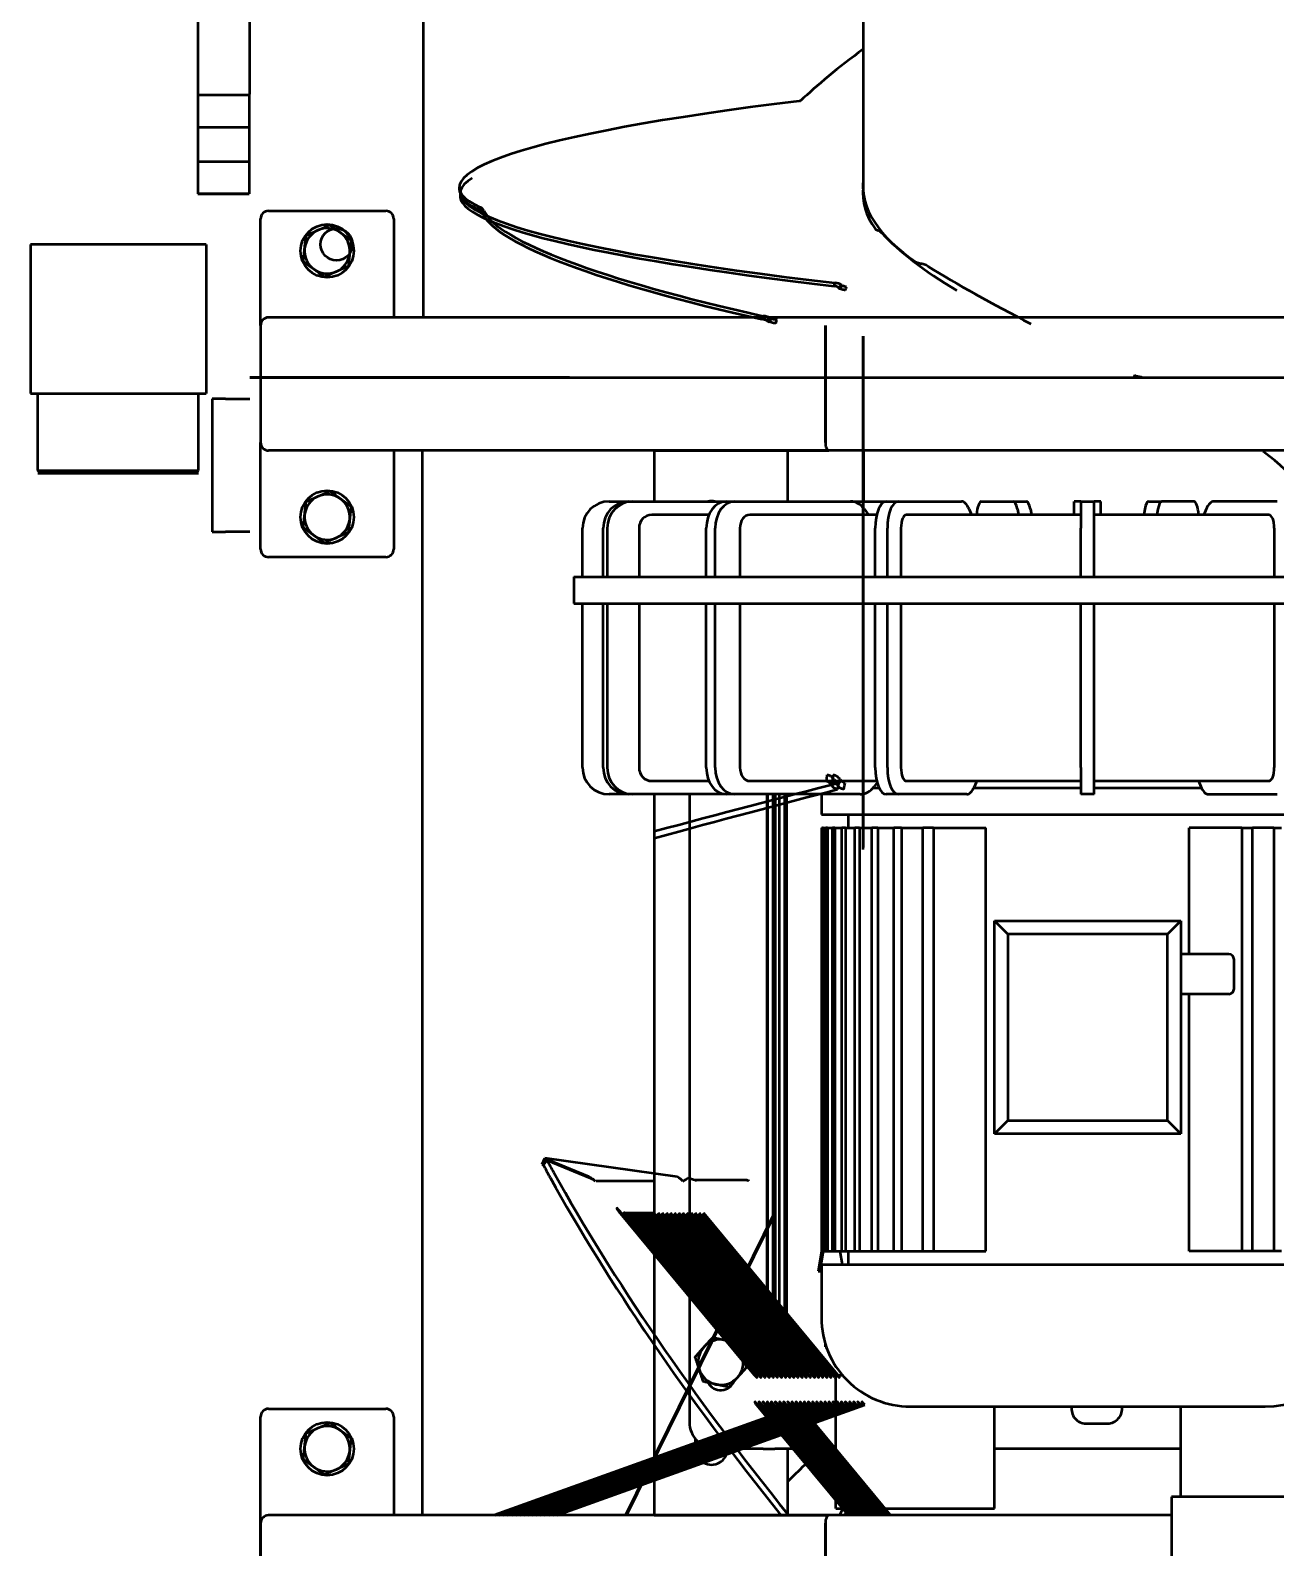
# Model space of a CAD drawing. Extents: x -3873 to 164127, y 7129 to 96529.
# Drawn here: x 59859 to 60327, y 67150 to 67720 of the extents above; entities that cross this region are included whole.
import ezdxf

# ---------------------------------------------------------------- set-up
doc = ezdxf.new("R2010")
doc.units = 0
doc.layers.add('TEXT', color=3, linetype='CONTINUOUS')
doc.layers.add('Visible (ISO)', color=7, linetype='CONTINUOUS', lineweight=50)

# ---------------------------------------------------------------- blocks, each defined once
blk = doc.blocks.new('CD30-500-3500 Giblet chiller')
at = {"layer": 'Visible (ISO)', "color": 0}
for p, q in [((108431.48, 15556.38), (108431.48, 16001.42)), ((108506.38, 15558.04), (108506.38, 15944.04)), ((108516.38, 15558.04), (108516.38, 15944.04)), ((108458.92, 15865.29), (108458.92, 15636.79)), ((108408.92, 15848.3), (108408.92, 15653.78)), ((108595.6, 15651.04), (108595.6, 15851.04)), ((108764.72, 15651.04), (108764.72, 15851.04)), ((108851.92, 15848.54), (108851.92, 15782.54)), ((108600.6, 15820.95), (108600.6, 15823.89)), ((108759.72, 15823.89), (108759.72, 15820.95)), ((108478.05, 15822.17), (108478.05, 15798.44)), ((108483.05, 15819.11), (108483.05, 15753.54)), ((108488.05, 15821.15), (108506.38, 15821.15)), ((108516.38, 15821.15), (108578.05, 15821.15)), ((108583.05, 15753.54), (108583.05, 15819.11)), ((108588.05, 15796.43), (108588.05, 15822.17)), ((108600.6, 15820.95), (108759.72, 15820.95)), ((108600.6, 15820.95), (108600.6, 15812.99)), ((108759.72, 15820.95), (108759.72, 15812.99)), ((108818.05, 15684.37), (108818.05, 15817.71)), ((108759.72, 15812.99), (108600.6, 15812.99)), ((108600.6, 15808.99), (108600.6, 15812.99)), ((108759.72, 15812.99), (108759.72, 15808.99)), ((108600.6, 15808.99), (108759.72, 15808.99)), ((108600.6, 15808.99), (108600.6, 15789.22)), ((108759.72, 15808.99), (108759.72, 15789.22)), ((108648.1, 15804.04), (108648.1, 15786.04)), ((108661.1, 15806.04), (108650.1, 15806.04)), ((108663.1, 15804.04), (108663.1, 15786.04)), ((108480.98, 15795.56), (108483.05, 15794.72)), ((108478.05, 15791.01), (108478.05, 15778.88)), ((108583.05, 15792.71), (108585.12, 15793.55)), ((108585.6, 15753.54), (108585.6, 15793.76)), ((108648.1, 15789.22), (108600.6, 15789.22)), ((108759.72, 15789.22), (108663.1, 15789.22)), ((108635.6, 15786.04), (108715.6, 15786.04)), ((108635.6, 15716.04), (108635.6, 15786.04)), ((108635.6, 15786.04), (108640.6, 15781.04)), ((108715.6, 15786.04), (108710.6, 15781.04)), ((108715.6, 15786.04), (108715.6, 15716.04)), ((108851.92, 15786.04), (108818.05, 15786.04)), ((108833.92, 15786.04), (108833.92, 15716.05)), ((108478.05, 15773.99), (108478.05, 15778.88)), ((108710.6, 15781.04), (108640.6, 15781.04)), ((108640.6, 15781.04), (108640.6, 15721.04)), ((108710.6, 15721.04), (108710.6, 15781.04)), ((108851.92, 15782.54), (108907.92, 15782.54)), ((108858.92, 15782.54), (108858.92, 15636.79)), ((108480.98, 15777.41), (108483.05, 15776.98)), ((108480.98, 15772.52), (108483.05, 15772.09)), ((108478.05, 15756.04), (108478.05, 15753.54)), ((108483.05, 15756.04), (108478.05, 15756.04)), ((108824.42, 15750.47), (108824.42, 15758.47)), ((108478.05, 15748.54), (108478.05, 15753.54)), ((108488.05, 15753.54), (108478.05, 15753.54)), ((108506.38, 15753.54), (108488.05, 15753.54)), ((108578.05, 15753.54), (108516.38, 15753.54)), ((108588.05, 15753.54), (108578.05, 15753.54)), ((108588.05, 15753.54), (108588.05, 15748.54)), ((108478.05, 15748.54), (108478.05, 15746.04)), ((108478.05, 15748.54), (108488.05, 15748.54)), ((108483.05, 15746.04), (108478.05, 15746.04)), ((108483.05, 15748.54), (108483.05, 15682.97)), ((108506.38, 15748.54), (108488.05, 15748.54)), ((108578.05, 15748.54), (108516.38, 15748.54)), ((108578.05, 15748.54), (108588.05, 15748.54)), ((108583.05, 15682.97), (108583.05, 15748.54)), ((108585.6, 15708.32), (108585.6, 15748.54)), ((108478.05, 15723.2), (108478.05, 15728.09)), ((108480.98, 15729.56), (108483.05, 15729.99)), ((108478.05, 15711.07), (108478.05, 15723.2)), ((108480.98, 15724.67), (108483.05, 15725.1)), ((108640.6, 15721.04), (108635.6, 15716.04)), ((108640.6, 15721.04), (108710.6, 15721.04)), ((108710.6, 15721.04), (108715.6, 15716.04)), ((108715.6, 15716.04), (108635.6, 15716.04)), ((108856.38, 15716.05), (108818.05, 15716.05)), ((108856.38, 15656.43), (108856.38, 15716.05)), ((108583.05, 15709.37), (108585.12, 15708.53)), ((108759.72, 15712.86), (108600.6, 15712.86)), ((108600.6, 15693.09), (108600.6, 15712.86)), ((108759.72, 15693.09), (108759.72, 15712.86)), ((108478.05, 15679.91), (108478.05, 15703.64)), ((108480.98, 15706.52), (108483.05, 15707.36)), ((108588.05, 15705.65), (108588.05, 15679.91)), ((108600.6, 15693.09), (108759.72, 15693.09)), ((108600.6, 15693.09), (108600.6, 15689.09)), ((108759.72, 15689.09), (108759.72, 15693.09)), ((108600.6, 15681.13), (108600.6, 15689.09)), ((108759.72, 15689.09), (108600.6, 15689.09)), ((108759.72, 15681.13), (108759.72, 15689.09)), ((108488.05, 15680.93), (108506.38, 15680.93)), ((108516.38, 15680.93), (108578.05, 15680.93)), ((108600.6, 15681.13), (108759.72, 15681.13)), ((108600.6, 15681.13), (108600.6, 15678.19)), ((108759.72, 15678.19), (108759.72, 15681.13)), ((108478.05, 15675.34), (108478.05, 15679.91)), ((108478.05, 15661.94), (108478.05, 15675.34)), ((108506.38, 15675.84), (108488.05, 15675.84)), ((108578.05, 15675.84), (108516.38, 15675.84)), ((108588.05, 15679.91), (108588.05, 15675.34)), ((108600.6, 15672.19), (108600.6, 15678.19)), ((108759.72, 15678.19), (108600.6, 15678.19)), ((108759.72, 15672.19), (108759.72, 15678.19)), ((108858.92, 15677), (108817.47, 15642.64)), ((108817.47, 15642.18), (108858.92, 15676.54)), ((108858.92, 15675.46), (108817.47, 15641.1)), ((108483.05, 15671.82), (108483.05, 15624.16)), ((108506.38, 15671.27), (108488.05, 15671.27)), ((108578.05, 15671.27), (108516.38, 15671.27)), ((108583.05, 15624.16), (108583.05, 15671.82)), ((108583.64, 15671.97), (108585.12, 15670.87)), ((108585.6, 15670.49), (108585.6, 15672.67)), ((108600.6, 15672.19), (108759.72, 15672.19)), ((108600.6, 15672.19), (108600.6, 15669.94)), ((108759.72, 15669.94), (108600.6, 15669.94)), ((108600.6, 15665.32), (108600.6, 15669.94)), ((108759.72, 15669.94), (108759.72, 15672.19)), ((108759.72, 15665.32), (108759.72, 15669.94)), ((108817.47, 15640.63), (108858.92, 15674.99)), ((108858.92, 15673.91), (108817.47, 15639.55)), ((108817.47, 15639.09), (108858.92, 15673.44)), ((108858.92, 15672.36), (108817.47, 15638)), ((108817.47, 15637.54), (108858.92, 15671.9)), ((108858.92, 15670.82), (108817.47, 15636.46)), ((108817.47, 15635.99), (108858.92, 15670.35)), ((108172.12, 15666.78), (108362.16, 15666.78)), ((108608.74, 15666.78), (108415.97, 15666.78)), ((108415.97, 15666.78), (108608.02, 15666.78)), ((108478.05, 15667.04), (108458.92, 15667.04)), ((108480.98, 15667.19), (108483.05, 15668.73)), ((108588.05, 15665.62), (108588.05, 15618.58)), ((108600.6, 15665.32), (108759.72, 15665.32)), ((108600.6, 15665.32), (108600.6, 15663.59)), ((108759.72, 15663.59), (108759.72, 15665.32)), ((108858.92, 15669.27), (108817.47, 15634.91)), ((108817.47, 15634.45), (108858.92, 15668.81)), ((108858.92, 15667.72), (108817.47, 15633.36)), ((108858.92, 15551.74), (108817.47, 15667.38)), ((108817.47, 15632.9), (108858.92, 15667.26)), ((108817.47, 15666.92), (108858.92, 15551.28)), ((108858.92, 15666.18), (108817.47, 15631.82)), ((108858.92, 15550.2), (108817.47, 15665.84)), ((108817.47, 15631.35), (108858.92, 15665.71)), ((108817.47, 15665.37), (108858.92, 15549.73)), ((108858.92, 15664.63), (108817.47, 15630.27)), ((108858.92, 15548.65), (108817.47, 15664.29)), ((108817.47, 15629.81), (108858.92, 15664.17)), ((108817.47, 15663.83), (108858.92, 15548.19)), ((108858.92, 15667.04), (108856.38, 15667.04)), ((108856.38, 15666.9), (108858.92, 15665.56)), ((108397.66, 15657.33), (108396.77, 15658.7)), ((108397.27, 15657.93), (108396.77, 15658.7)), ((108397.38, 15658.42), (108396.99, 15659.02)), ((108397.88, 15657.66), (108397.38, 15658.42)), ((108397.91, 15660.35), (108397.48, 15660.53)), ((108398.71, 15660.03), (108397.91, 15660.35)), ((108478.05, 15618.58), (108478.05, 15661.94)), ((108584.19, 15656.73), (108582.41, 15658.09)), ((108583.41, 15657.32), (108582.41, 15658.09)), ((108583.62, 15657.82), (108582.85, 15658.41)), ((108584.7, 15659.73), (108583.84, 15659.91)), ((108586.29, 15659.41), (108584.7, 15659.73)), ((108595.6, 15661.04), (108600.6, 15661.04)), ((108600.6, 15660.06), (108600.6, 15663.59)), ((108759.72, 15663.59), (108600.6, 15663.59)), ((108600.6, 15660.06), (108759.72, 15660.06)), ((108600.6, 15660.06), (108600.6, 15658.75)), ((108600.6, 15656.13), (108600.6, 15658.75)), ((108759.72, 15658.75), (108600.6, 15658.75)), ((108759.72, 15660.06), (108759.72, 15663.59)), ((108759.72, 15661.04), (108764.72, 15661.04)), ((108759.72, 15658.75), (108759.72, 15660.06)), ((108764.72, 15659.01), (108759.72, 15658.15)), ((108759.72, 15656.13), (108759.72, 15658.75)), ((108806.38, 15659.04), (108806.38, 15642.47)), ((108858.92, 15663.08), (108817.47, 15628.73)), ((108858.92, 15547.1), (108817.47, 15662.75)), ((108817.47, 15628.26), (108858.92, 15662.62)), ((108817.47, 15662.28), (108858.92, 15546.64)), ((108858.92, 15661.54), (108817.47, 15627.18)), ((108858.92, 15545.56), (108817.47, 15661.2)), ((108817.47, 15626.72), (108858.92, 15661.07)), ((108817.47, 15660.73), (108858.92, 15545.09)), ((108858.92, 15544.01), (108817.47, 15659.65)), ((108817.47, 15659.19), (108858.92, 15543.55)), ((108858.92, 15542.46), (108817.47, 15658.11)), ((108858.92, 15660.11), (108856.38, 15661.45)), ((108858.92, 15659.83), (108856.38, 15661.16)), ((108856.38, 15659.11), (108858.92, 15657.78)), ((108396.73, 15655.95), (108395.94, 15656.07)), ((108397.16, 15655.89), (108396.73, 15655.95)), ((108397.66, 15657.33), (108397.27, 15657.93)), ((108408.92, 15653.78), (108408.92, 15443.41)), ((108411.92, 15652.54), (108455.92, 15652.54)), ((108455.92, 15652.54), (108411.92, 15652.54)), ((108458.92, 15588.29), (108458.92, 15653.78)), ((108458.92, 15653.78), (108458.92, 15443.41)), ((108582.33, 15655.35), (108580.75, 15655.47)), ((108582.33, 15653.11), (108580.75, 15653.23)), ((108583.2, 15655.29), (108582.33, 15655.35)), ((108583.2, 15653.05), (108582.33, 15653.11)), ((108584.19, 15654.48), (108582.41, 15655.84)), ((108583.41, 15655.08), (108582.41, 15655.84)), ((108583.62, 15655.57), (108582.85, 15656.16)), ((108584.19, 15656.73), (108583.41, 15657.32)), ((108584.19, 15654.48), (108583.41, 15655.08)), ((108584.62, 15657.05), (108583.62, 15657.82)), ((108584.62, 15654.81), (108583.62, 15655.57)), ((108584.7, 15657.48), (108583.84, 15657.65)), ((108586.29, 15657.15), (108584.7, 15657.48)), ((108600.6, 15656.13), (108759.72, 15656.13)), ((108600.6, 15656.13), (108600.6, 15655.19)), ((108600.6, 15653.38), (108600.6, 15655.19)), ((108759.72, 15655.19), (108600.6, 15655.19)), ((108600.6, 15653.38), (108759.72, 15653.38)), ((108600.6, 15653.38), (108600.6, 15652.77)), ((108600.6, 15651.7), (108600.6, 15652.77)), ((108759.72, 15652.77), (108600.6, 15652.77)), ((108805.98, 15657.09), (108745.38, 15606.85)), ((108745.38, 15606.39), (108805.98, 15656.62)), ((108805.98, 15655.54), (108745.38, 15605.3)), ((108745.38, 15604.84), (108805.98, 15655.07)), ((108805.98, 15653.99), (108745.38, 15603.76)), ((108745.38, 15603.29), (108805.98, 15653.53)), ((108805.98, 15652.45), (108745.38, 15602.21)), ((108759.72, 15655.19), (108759.72, 15656.13)), ((108759.72, 15653.38), (108759.72, 15655.19)), ((108759.72, 15652.77), (108759.72, 15653.38)), ((108759.72, 15651.7), (108759.72, 15652.77)), ((108794.45, 15652.5), (108795.58, 15652.5)), ((108795.58, 15652.5), (108795.58, 15652.86)), ((108856.38, 15656.43), (108806.38, 15656.43)), ((108817.47, 15657.64), (108858.92, 15542)), ((108858.92, 15540.92), (108817.47, 15656.56)), ((108817.47, 15656.1), (108858.92, 15540.45)), ((108858.92, 15539.37), (108817.47, 15655.01)), ((108817.47, 15654.55), (108858.92, 15538.91)), ((108858.92, 15537.83), (108817.47, 15653.47)), ((108817.47, 15653), (108858.92, 15537.36)), ((108833.92, 15656.43), (108833.92, 15633.59)), ((108858.92, 15588.29), (108858.92, 15653.78)), ((108858.92, 15653.78), (108858.92, 15443.41)), ((108861.92, 15652.54), (108905.92, 15652.54)), ((108905.92, 15652.54), (108861.92, 15652.54)), ((108588.05, 15651.04), (108595.6, 15651.04)), ((108600.6, 15651.7), (108759.72, 15651.7)), ((108600.6, 15651.7), (108600.6, 15651.4)), ((108759.72, 15651.4), (108600.6, 15651.4)), ((108600.6, 15651.05), (108600.6, 15651.4)), ((108600.6, 15651.05), (108759.72, 15651.05)), ((108600.6, 15651.05), (108600.6, 15651.04)), ((108600.6, 15651.04), (108759.72, 15651.04)), ((108745.38, 15601.75), (108805.98, 15651.98)), ((108805.98, 15650.9), (108745.38, 15600.66)), ((108745.38, 15600.2), (108805.98, 15650.44)), ((108805.98, 15649.35), (108745.38, 15599.12)), ((108745.38, 15598.65), (108805.98, 15648.89)), ((108805.98, 15647.81), (108745.38, 15597.57)), ((108745.38, 15597.11), (108805.98, 15647.34)), ((108759.72, 15651.72), (108767.15, 15650.44)), ((108759.72, 15651.4), (108759.72, 15651.7)), ((108759.72, 15651.05), (108759.72, 15651.4)), ((108759.72, 15651.07), (108767.15, 15649.79)), ((108759.72, 15651.04), (108759.72, 15651.05)), ((108764.72, 15651.04), (108784.72, 15651.04)), ((108767.15, 15649.79), (108767.15, 15651.04)), ((108858.92, 15536.28), (108817.47, 15651.92)), ((108817.47, 15651.46), (108858.92, 15535.82)), ((108858.92, 15534.73), (108817.47, 15650.37)), ((108817.47, 15649.91), (108858.92, 15534.27)), ((108858.92, 15533.19), (108817.47, 15648.83)), ((108817.47, 15648.36), (108858.92, 15532.72)), ((108858.92, 15531.64), (108817.47, 15647.28)), ((108817.47, 15646.82), (108858.92, 15531.18)), ((108327.67, 15643.33), (108327.6, 15642.74)), ((108805.98, 15646.26), (108745.38, 15596.03)), ((108745.38, 15595.56), (108805.98, 15645.8)), ((108805.98, 15644.71), (108745.38, 15594.48)), ((108745.38, 15594.01), (108805.98, 15644.25)), ((108805.98, 15643.17), (108745.38, 15592.93)), ((108745.38, 15592.47), (108805.98, 15642.7)), ((108805.98, 15641.62), (108745.38, 15591.39)), ((108745.38, 15590.92), (108805.98, 15641.16)), ((108806.38, 15641.76), (108806.38, 15642.47)), ((108806.38, 15640.48), (108806.38, 15641.76)), ((108858.92, 15530.09), (108817.47, 15645.74)), ((108817.47, 15645.27), (108858.92, 15529.63)), ((108858.92, 15528.55), (108817.47, 15644.19)), ((108817.47, 15643.73), (108858.92, 15528.08)), ((108458.92, 15638.29), (108478.05, 15638.29)), ((108458.92, 15630.79), (108458.92, 15636.79)), ((108806.38, 15638.06), (108588.05, 15638.06)), ((108806.38, 15637.32), (108588.05, 15637.32)), ((108806.38, 15635.32), (108588.05, 15635.32)), ((108805.98, 15640.08), (108745.38, 15589.84)), ((108745.38, 15589.38), (108805.98, 15639.61)), ((108805.98, 15638.53), (108745.38, 15588.29)), ((108745.38, 15587.83), (108805.98, 15638.07)), ((108805.98, 15636.98), (108745.38, 15586.75)), ((108745.38, 15586.28), (108805.98, 15636.52)), ((108805.98, 15635.44), (108745.38, 15585.2)), ((108806.38, 15639.77), (108806.38, 15640.48)), ((108806.38, 15638.24), (108806.38, 15639.77)), ((108806.38, 15638.06), (108806.38, 15638.24)), ((108806.38, 15638.06), (108806.38, 15637.32)), ((108806.38, 15637.32), (108806.38, 15635.32)), ((108806.38, 15635.32), (108806.38, 15633.85)), ((108833.92, 15638.29), (108858.92, 15638.29)), ((108858.92, 15630.79), (108858.92, 15636.79)), ((108410.11, 15630.5), (108409.22, 15632.17)), ((108409.72, 15631.23), (108409.22, 15632.17)), ((108409.82, 15631.85), (108409.43, 15632.58)), ((108410.11, 15630.5), (108409.72, 15631.23)), ((108410.32, 15630.91), (108409.82, 15631.85)), ((108410.36, 15634.23), (108409.93, 15634.4)), ((108411.15, 15633.91), (108410.36, 15634.23)), ((108458.92, 15630.79), (108458.92, 15588.29)), ((108806.38, 15633.85), (108588.05, 15633.85)), ((108806.38, 15632.95), (108588.05, 15632.95)), ((108806.38, 15630.87), (108588.05, 15630.87)), ((108806.38, 15630.66), (108588.05, 15630.66)), ((108745.38, 15584.74), (108805.98, 15634.97)), ((108805.98, 15633.89), (108745.38, 15583.65)), ((108745.38, 15633.72), (108858.92, 15577.84)), ((108745.38, 15583.19), (108805.98, 15633.43)), ((108745.38, 15633.34), (108858.92, 15577.46)), ((108805.98, 15632.34), (108745.38, 15582.11)), ((108745.38, 15581.64), (108805.98, 15631.88)), ((108805.98, 15630.8), (108745.38, 15580.56)), ((108745.38, 15580.1), (108805.98, 15630.33)), ((108806.38, 15633.85), (108806.38, 15632.95)), ((108806.38, 15630.87), (108806.38, 15632.95)), ((108806.38, 15630.66), (108806.38, 15630.87)), ((108833.92, 15629.11), (108833.92, 15633.59)), ((108858.92, 15630.79), (108858.92, 15588.29)), ((108409.18, 15628.83), (108408.39, 15629.05)), ((108409.61, 15628.71), (108409.18, 15628.83)), ((108805.98, 15626.16), (108744.7, 15575.35)), ((108744.7, 15574.89), (108805.98, 15625.69)), ((108744.93, 15576.63), (108805.98, 15627.24)), ((108805.98, 15629.25), (108745.38, 15579.02)), ((108745.38, 15578.55), (108805.98, 15628.79)), ((108805.98, 15627.7), (108745.38, 15577.47)), ((108833.92, 15629.11), (108833.92, 15627.4)), ((108833.92, 15627.4), (108833.92, 15625.91)), ((108833.92, 15625.91), (108833.92, 15611.47)), ((108478.05, 15615.23), (108478.05, 15618.58)), ((108488.05, 15620.45), (108506.38, 15620.45)), ((108516.38, 15620.45), (108578.05, 15620.45)), ((108588.05, 15618.58), (108588.05, 15615.23)), ((108733.06, 15623.51), (108733.38, 15623.78)), ((108733.06, 15623.12), (108733.06, 15623.51)), ((108733.06, 15623.12), (108733.38, 15623.39)), ((108733.06, 15623.12), (108733.06, 15603.78)), ((108478.05, 15580.15), (108478.05, 15615.23)), ((108588.05, 15615.23), (108588.05, 15580.15)), ((108810.66, 15615.79), (108811.28, 15615.79)), ((108483.05, 15608.79), (108483.05, 15587.3)), ((108506.38, 15611.14), (108488.05, 15611.14)), ((108506.38, 15607.8), (108488.05, 15607.8)), ((108578.05, 15611.14), (108516.38, 15611.14)), ((108578.05, 15607.8), (108516.38, 15607.8)), ((108583.05, 15587.3), (108583.05, 15608.79)), ((108588.05, 15601.47), (108823.92, 15601.47)), ((108833.92, 15603.79), (108830.32, 15603.79)), ((108731.8, 15596.95), (108724.8, 15547.16)), ((108458.92, 15588.29), (108478.05, 15588.29)), ((108588.05, 15588.29), (108858.92, 15588.29)), ((108733.38, 15588.29), (108733.38, 15566.46)), ((108745.38, 15588.29), (108745.38, 15577.48)), ((108478.05, 15578.6), (108478.05, 15580.15)), ((108478.05, 15571.27), (108478.05, 15578.6)), ((108488.05, 15582.54), (108506.38, 15582.54)), ((108516.38, 15582.54), (108578.05, 15582.54)), ((108588.05, 15580.15), (108588.05, 15578.6)), ((108588.05, 15578.6), (108588.05, 15571.27)), ((108745.38, 15577.4), (108745.38, 15577.01)), ((108506.38, 15570.64), (108488.05, 15570.64)), ((108506.38, 15569.09), (108488.05, 15569.09)), ((108578.05, 15570.64), (108516.38, 15570.64)), ((108578.05, 15569.09), (108516.38, 15569.09)), ((108506.38, 15561.32), (108488.05, 15561.32)), ((108578.05, 15561.32), (108516.38, 15561.32)), ((108731.8, 15563.85), (108725.13, 15547.69)), ((108732.39, 15564.5), (108725.61, 15548.08)), ((108731.8, 15563.85), (108732.07, 15563.72)), ((108431.48, 15556.38), (108431.48, 15501.42)), ((108431.48, 15501.42), (108431.48, 15556.38)), ((108506.38, 15558.04), (108516.38, 15558.04)), ((108727.07, 15546.11), (108724.8, 15547.16)), ((108727.39, 15546.65), (108725.13, 15547.69)), ((108727.44, 15546.68), (108725.61, 15548.08)), ((108727.42, 15546.7), (108727.39, 15546.65)), ((108367.56, 15523.05), (108368.35, 15523.16)), ((108368.35, 15523.16), (108368.78, 15523.22)), ((108368.38, 15523.92), (108369.27, 15523.56)), ((108368.39, 15523.93), (108368.93, 15523.71)), ((108368.89, 15523.8), (108368.5, 15523.96)), ((108369.39, 15523.6), (108368.89, 15523.8)), ((108368.93, 15523.71), (108369.28, 15523.56)), ((108369.43, 15524.29), (108369, 15524.41)), ((108370.22, 15524.07), (108369.43, 15524.29)), ((108361.81, 15515.24), (108360.59, 15515.08)), ((106461.48, 15501.42), (108408.92, 15501.42)), ((108431.48, 15496.02), (108431.48, 15501.42)), ((108431.48, 15501.42), (108431.48, 15496.02)), ((108458.92, 15501.04), (108858.92, 15501.04)), ((108431.48, 15496.02), (108431.48, 15441.82)), ((108431.48, 15441.82), (108431.48, 15496.02)), ((108368.92, 15443.41), (108368.92, 15487.41)), ((108371.92, 15490.41), (108408.92, 15490.41)), ((108458.92, 15490.41), (108495.92, 15490.41)), ((108498.92, 15487.41), (108498.92, 15443.41)), ((108818.92, 15443.41), (108818.92, 15487.41)), ((108821.92, 15490.41), (108858.92, 15490.41)), ((108431.48, 15436.42), (108431.48, 15441.82)), ((108431.48, 15441.82), (108431.48, 15436.42)), ((106461.48, 15436.42), (108362.44, 15436.17)), ((108325.48, 15436.42), (108325.48, 15417.07)), ((108337.48, 15417.07), (108337.48, 15436.42)), ((108350.44, 15436.17), (108350.44, 15416.82)), ((108362.44, 15436.17), (108362.44, 15416.82)), ((108362.44, 15416.82), (108362.44, 15436.17)), ((108411.92, 15440.41), (108371.92, 15440.41)), ((108411.92, 15440.41), (108455.92, 15440.41)), ((108439.48, 15427.28), (108439.48, 15436.42)), ((108495.92, 15440.41), (108455.92, 15440.41)), ((108489.48, 15436.42), (108489.48, 15427.28)), ((108861.92, 15440.41), (108821.92, 15440.41)), ((108905.92, 15440.41), (108861.92, 15440.41)), ((108861.92, 15440.41), (108905.92, 15440.41)), ((108439.48, 15427.28), (108439.48, 15422.19)), ((108489.48, 15422.19), (108489.48, 15427.28)), ((108381.48, 15419.92), (108381.48, 15353.92)), ((108381.48, 15419.92), (108437.48, 15419.92)), ((108437.48, 15353.92), (108437.48, 15419.92)), ((108439.48, 15422.19), (108489.48, 15422.19)), ((106436.48, 15417.07), (108362.44, 15416.82)), ((108466.48, 15417.07), (108437.48, 15417.07)), ((108466.48, 15356.77), (108466.48, 15417.07)), ((108467.48, 15416.07), (108466.48, 15417.07)), ((108467.48, 15356.77), (108467.48, 15417.07)), ((108466.48, 15356.77), (108437.48, 15356.77)), ((108467.48, 15357.77), (108466.48, 15356.77)), ((108381.48, 15353.92), (108437.48, 15353.92))]:
    blk.add_line(p, q, dxfattribs=at)
for centre, radius in [((108383.92, 15465.41), 10), ((108381.48, 15468.92), 6), ((108483.92, 15465.41), 10), ((108833.92, 15465.41), 10)]:
    blk.add_circle(centre, radius, dxfattribs=at)
for centre, radius, start, end in [((108784.72, 15817.71), 33.33, 0, 90), ((108650.1, 15804.04), 2, 90, 180), ((108661.1, 15804.04), 2, 0, 90), ((108818.92, 15758.47), 5.5, 0, 99.0821), ((108818.92, 15750.47), 5.5, 260.9179, 0), ((108784.72, 15684.37), 33.33, 270, 0), ((108801.42, 15613.22), 8.5, 107.9407, 167.9407), ((108801.42, 15613.22), 8.5, 47.9407, 107.9407), ((108801.42, 15613.22), 8.5, 347.9407, 47.9407), ((108806.42, 15613.22), 5.5, 298.9685, 68.4762), ((108801.42, 15613.22), 8.5, 167.9407, 227.9407), ((108833.92, 15609.79), 6, 270, 90), ((108483.92, 15609.79), 6, 167.9672, 192.0328), ((108801.42, 15613.22), 8.5, 227.9407, 287.9407), ((108801.42, 15613.22), 8.5, 287.9407, 347.9407), ((108823.92, 15611.47), 10, 270, 0), ((108371.92, 15487.41), 3, 90, 180), ((108495.92, 15487.41), 3, 0, 90), ((108821.92, 15487.41), 3, 90, 180), ((108383.92, 15465.41), 8.5, 144.1118, 204.1118), ((108383.92, 15465.41), 8.5, 84.1118, 144.1118), ((108383.92, 15465.41), 8.5, 24.1118, 84.1118), ((108483.92, 15465.41), 8.5, 144.1118, 204.1118), ((108483.92, 15465.41), 8.5, 84.1118, 144.1118), ((108483.92, 15465.41), 8.5, 24.1118, 84.1118), ((108833.92, 15465.41), 8.5, 144.1118, 204.1118), ((108833.92, 15465.41), 8.5, 84.1118, 144.1118), ((108833.92, 15465.41), 8.5, 24.1118, 84.1118), ((108383.92, 15465.41), 8.5, 324.1118, 24.1118), ((108483.92, 15465.41), 8.5, 324.1118, 24.1118), ((108833.92, 15465.41), 8.5, 324.1118, 24.1118), ((108383.92, 15465.41), 8.5, 204.1118, 264.1118), ((108383.92, 15465.41), 8.5, 264.1118, 324.1118), ((108483.92, 15465.41), 8.5, 204.1118, 264.1118), ((108483.92, 15465.41), 8.5, 264.1118, 324.1118), ((108833.92, 15465.41), 8.5, 204.1118, 264.1118), ((108833.92, 15465.41), 8.5, 264.1118, 324.1118), ((108371.92, 15443.41), 3, 180, 270), ((108411.92, 15443.41), 3, 180, 270), ((108455.92, 15443.41), 3, 270, 0), ((108495.92, 15443.41), 3, 270, 0), ((108821.92, 15443.41), 3, 180, 270), ((108861.92, 15443.41), 3, 180, 270), ((108861.92, 15443.41), 3, 180, 270)]:
    blk.add_arc(centre, radius, start, end, dxfattribs=at)
for centre, major_axis, ratio, start_param, end_param in [((108479.59, 15750.78), (8.57, 84.05), 0.485184, -0.010296, 0.715753), ((108488.05, 15819.11), (5, 0), 0.406778, 1.570803, 3.141594), ((108578.05, 15819.11), (5, 0), 0.406778, 6.283184, 7.853975), ((108488.05, 15798.44), (-10, 0), 0.406737, 0, 0.785398), ((108578.05, 15796.43), (10, 0), 0.406737, 5.497787, 6.283185), ((108488.05, 15791.01), (-10, 0), 0.207912, 5.235988, 6.283185), ((108488.05, 15778.88), (-10, 0), 0.207912, 0, 0.785398), ((108488.05, 15773.99), (-10, 0), 0.207912, 0, 0.785398), ((108432.55, 15752.28), (15.86, 156.82), 0.021387, 1.467245, 1.467838), ((108429.19, 15720.5), (15.86, 156.82), 0.021387, 1.257271, 1.259716), ((108408.67, 15750.78), (40.35, 84), 0.125537, 3.985563, 4.519416), ((108488.05, 15728.09), (-10, 0), 0.207912, 5.497787, 6.283185), ((108488.05, 15723.2), (-10, 0), 0.207912, 5.497787, 6.283185), ((108488.05, 15711.07), (-10, 0), 0.207912, 0, 1.047198), ((108488.05, 15703.64), (-10, 0), 0.406737, 5.497787, 6.283185), ((108578.05, 15705.65), (10, 0), 0.406737, 0, 0.785398), ((108396.22, 15750.78), (35.12, 83.62), 0.269082, 3.671343, 4.205196), ((108368.39, 15750.78), (11.27, 83.98), 0.477692, 3.145902, 3.909844), ((108388.75, 15750.78), (5.86, 84.15), 0.07638, 3.878884, 3.883592), ((108488.05, 15682.97), (-5, 0), 0.406778, 6.283184, 7.853975), ((108578.05, 15682.97), (-5, 0), 0.406778, 1.570803, 3.141594), ((108488.05, 15679.91), (-10, 0), 0.406737, 0, 1.570796), ((108488.05, 15675.34), (-10, 0), 0.406737, 0, 1.570796), ((108578.05, 15679.91), (10, 0), 0.406737, 4.712389, 6.283185), ((108578.05, 15675.34), (10, 0), 0.406737, 4.712389, 6.283185), ((108355.95, 15750.78), (-8.51, 84.05), 0.485313, 3.032759, 3.430188), ((108376.3, 15750.78), (3.16, 84.15), 0.09634, 3.510663, 3.51537), ((108578.05, 15665.62), (10, 0), 0.743145, 0, 0.785398), ((108303.64, 15693.33), (-40.7, 61.56), 0.156897, 1.910754, 2.413061), ((108370.15, 15750.78), (11.27, 83.98), 0.477692, 3.145902, 3.184034), ((108488.05, 15661.94), (-10, 0), 0.743145, 5.497787, 6.283185), ((108817.47, 15667.15), (-1.14, -0.97), 0.118456, 4.61212, 7.753713), ((108817.47, 15665.61), (-1.14, -0.97), 0.118456, 4.61212, 7.753713), ((108817.47, 15664.06), (-1.14, -0.97), 0.118456, 4.61212, 7.753713), ((108401.66, 15918.44), (101.68, 333.7), 0.291838, 3.913871, 3.915409), ((108395.72, 15660.99), (-0.25, 4.54), 0.664867, 3.85062, 3.962593), ((108592.18, 15919.1), (243.37, 317.44), 0.446232, 4.15058, 4.152119), ((108573.3, 15904.46), (243.42, 317.52), 0.446274, 4.217579, 4.217581), ((108817.47, 15662.51), (-1.14, -0.97), 0.118456, 4.61212, 7.753713), ((108817.47, 15660.97), (-1.14, -0.97), 0.118456, 4.61212, 7.753713), ((108817.47, 15659.42), (-1.14, -0.97), 0.118456, 4.61212, 7.753713), ((108817.47, 15657.87), (-1.14, -0.97), 0.118456, 4.61212, 7.753713), ((108376.32, 15914.4), (14.42, 398.94), 0.094856, 2.995729, 4.011461), ((108377.54, 15914.22), (14.42, 398.94), 0.094856, 3.130979, 4.011461), ((108402.54, 15917.08), (101.68, 333.7), 0.291838, 3.913871, 3.915409), ((108455.92, 15653.78), (-3, 0), 0.414214, 1.570796, 3.141593), ((108455.92, 15653.78), (-3, 0), 0.414214, 1.570796, 3.141593), ((108592.18, 15918.75), (242.58, 318.05), 0.449638, 4.145007, 4.146546), ((108573.32, 15904.12), (242.58, 318.05), 0.449634, 4.21202, 4.212022), ((108654.47, 15452.27), (-96.47, 333.34), 0.039688, 0.895545, 1.139025), ((108593.96, 15917.74), (243.37, 317.44), 0.446232, 4.15058, 4.152119), ((108575.08, 15903.06), (243.38, 317.46), 0.446255, 4.217584, 4.217587), ((108593.96, 15917.39), (242.58, 318.05), 0.449638, 4.145007, 4.146546), ((108575.08, 15902.79), (242.59, 318.07), 0.449661, 4.212012, 4.212014), ((108580.32, 15660.38), (-6.04, 0.47), 0.744488, 2.418821, 2.530794), ((108580.32, 15658.11), (-6.04, 0.46), 0.740298, 2.418104, 2.530076), ((108656.89, 15454.61), (-96.44, 328.85), 0.040187, 0.895521, 1.140408), ((108805.98, 15656.85), (1.14, 0.97), 0.118456, 4.61212, 7.753713), ((108805.98, 15655.31), (1.14, 0.97), 0.118456, 4.61212, 7.753713), ((108805.98, 15653.76), (1.14, 0.97), 0.118456, 4.61212, 7.753713), ((108805.98, 15652.21), (1.14, 0.97), 0.118456, 4.61212, 7.753713), ((108817.47, 15656.33), (-1.14, -0.97), 0.118456, 4.61212, 7.753713), ((108817.47, 15654.78), (-1.14, -0.97), 0.118456, 4.61212, 7.753713), ((108817.47, 15653.24), (-1.14, -0.97), 0.118456, 4.61212, 7.753713), ((108861.92, 15653.78), (-3, 0), 0.414214, 0, 1.570796), ((108861.92, 15653.78), (-3, 0), 0.414214, 0, 1.570796), ((108805.98, 15650.67), (1.14, 0.97), 0.118456, 4.61212, 7.753713), ((108805.98, 15649.12), (1.14, 0.97), 0.118456, 4.61212, 7.753713), ((108805.98, 15647.58), (1.14, 0.97), 0.118456, 4.61212, 7.753713), ((108805.98, 15646.03), (1.14, 0.97), 0.118456, 4.61212, 7.753713), ((108817.47, 15651.69), (-1.14, -0.97), 0.118456, 4.61212, 7.753713), ((108817.47, 15650.14), (-1.14, -0.97), 0.118456, 4.61212, 7.753713), ((108817.47, 15648.6), (-1.14, -0.97), 0.118456, 4.61212, 7.753713), ((108817.47, 15647.05), (-1.14, -0.97), 0.118456, 4.61212, 7.753713), ((108902.5, 15749.48), (363.42, -386.72), 0.22136, 4.75898, 4.792653), ((108347.36, 15914.2), (-12.86, 399.15), 0.096989, 2.315548, 3.339117), ((108805.98, 15644.48), (1.14, 0.97), 0.118456, 4.61212, 7.753713), ((108805.98, 15642.94), (1.14, 0.97), 0.118456, 4.61212, 7.753713), ((108805.98, 15641.39), (1.14, 0.97), 0.118456, 4.61212, 7.753713), ((108805.98, 15639.84), (1.14, 0.97), 0.118456, 4.61212, 7.753713), ((108817.47, 15643.96), (-1.14, -0.97), 0.118456, 4.61212, 7.753713), ((108817.47, 15645.5), (-1.14, -0.97), 0.118456, 4.61212, 7.753713), ((108817.47, 15642.41), (-1.14, -0.97), 0.118456, 4.61212, 7.753713), ((108817.47, 15640.86), (-1.14, -0.97), 0.118456, 4.61212, 7.753713), ((108903.78, 15902.44), (349.23, 379.53), 0.313483, 3.894009, 4.262137), ((108905.61, 15901.04), (349.23, 379.53), 0.313483, 3.894009, 4.257146), ((108805.98, 15638.3), (1.14, 0.97), 0.118456, 4.61212, 7.753713), ((108805.98, 15636.75), (1.14, 0.97), 0.118456, 4.61212, 7.753713), ((108805.98, 15635.2), (1.14, 0.97), 0.118456, 4.61212, 7.753713), ((108817.47, 15639.32), (-1.14, -0.97), 0.118456, 4.61212, 7.753713), ((108817.47, 15637.77), (-1.14, -0.97), 0.118456, 4.61212, 7.753713), ((108817.47, 15636.23), (-1.14, -0.97), 0.118456, 4.61212, 7.753713), ((108414.1, 15765.71), (131.9, 296.44), 0.166176, 4.320258, 4.321797), ((108414.99, 15764.04), (131.9, 296.44), 0.166176, 4.320258, 4.321797), ((108408.17, 15634.98), (-0.08, 5.68), 0.533038, 3.905361, 4.017334), ((108805.98, 15633.66), (1.14, 0.97), 0.118456, 4.61212, 7.753713), ((108805.98, 15632.11), (1.14, 0.97), 0.118456, 4.61212, 7.753713), ((108805.98, 15630.57), (1.14, 0.97), 0.118456, 4.61212, 7.753713), ((108805.98, 15629.02), (1.14, 0.97), 0.118456, 4.61212, 7.753713), ((108817.47, 15634.68), (-1.14, -0.97), 0.118456, 4.61212, 7.753713), ((108817.47, 15631.59), (-1.14, -0.97), 0.118456, 4.61212, 7.753713), ((108817.47, 15630.04), (-1.14, -0.97), 0.118456, 4.61212, 7.753713), ((108817.47, 15633.13), (-1.14, -0.97), 0.118456, 4.61212, 7.753713), ((108394.76, 15720.36), (28.64, 196.41), 0.149986, 3.235121, 4.250853), ((108395.99, 15720.02), (28.64, 196.41), 0.149986, 3.235121, 4.250853), ((108488.05, 15624.16), (-5, 0), 0.74322, 6.283179, 7.853969), ((108578.05, 15624.16), (-5, 0), 0.74322, 1.570809, 3.141599), ((108805.98, 15627.47), (1.14, 0.97), 0.118456, 4.61212, 7.753713), ((108805.98, 15625.93), (1.14, 0.97), 0.118456, 4.61212, 7.753713), ((108817.47, 15628.49), (-1.14, -0.97), 0.118456, 4.61212, 7.753713), ((108817.47, 15626.95), (-1.14, -0.97), 0.118456, 4.61212, 7.753713), ((108488.05, 15618.58), (-10, 0), 0.743145, 0, 1.570796), ((108578.05, 15618.58), (10, 0), 0.743145, 4.712389, 6.283185), ((108488.05, 15615.23), (-10, 0), 0.743145, 0, 1.570796), ((108578.05, 15615.23), (10, 0), 0.743145, 4.712389, 6.283185), ((108733.06, 15603.24), (1.6, 5.87), 0.023485, 1.484887, 2.008486), ((108737.24, 15594.45), (-6, 0), 0.987972, 5.410521, 5.846853), ((108731.13, 15601.64), (2.23, -2.69), 0.099396, 0.119328, 1.166526), ((108488.05, 15587.3), (-5, 0), 0.951153, 6.283135, 7.853926), ((108578.05, 15587.3), (-5, 0), 0.951153, 1.570852, 3.141643), ((108488.05, 15580.15), (-10, 0), 0.951057, 0, 1.570796), ((108488.05, 15578.6), (-10, 0), 0.951057, 0, 1.570796), ((108578.05, 15580.15), (10, 0), 0.951057, 4.712389, 6.283185), ((108578.05, 15578.6), (10, 0), 0.951057, 4.712389, 6.283185), ((108744.7, 15575.12), (-1.14, -0.97), 0.118456, 4.61212, 7.753713), ((108488.05, 15571.27), (-10, 0), 0.994522, 0, 1.570796), ((108578.05, 15571.27), (10, 0), 0.994522, 4.712389, 6.283185), ((108857.75, 15866.3), (-166.16, -360.68), 0.065351, 0.515579, 0.518739), ((108860.01, 15865.26), (-166.16, -360.68), 0.065351, 0.515579, 0.518739), ((108348.58, 15914.37), (-12.86, 399.15), 0.096989, 3.151287, 3.339117), ((108373.18, 15916.94), (24.02, 395.59), 0.350539, 3.27903, 3.279817), ((108374.07, 15916.57), (24.02, 395.59), 0.350539, 3.27903, 3.279817)]:
    blk.add_ellipse(centre, major_axis=major_axis, ratio=ratio, start_param=start_param, end_param=end_param, dxfattribs=at)
for points in [[(108430.77, 15768.13), (108430.8, 15768.33), (108430.83, 15768.53), (108430.85, 15768.73)], [(108430.9, 15769.19), (108430.99, 15770.05), (108431.19, 15770.88), (108431.47, 15771.58)], [(108397.66, 15657.33), (108397.4, 15656.94), (108397.23, 15656.42), (108397.16, 15655.89)], [(108584.19, 15656.73), (108583.68, 15656.33), (108583.33, 15655.82), (108583.2, 15655.29)], [(108584.19, 15654.48), (108583.68, 15654.09), (108583.33, 15653.58), (108583.2, 15653.05)], [(108327.62, 15642.87), (108327.6, 15642.96), (108327.59, 15643.05), (108327.58, 15643.14)], [(108410.11, 15630.5), (108409.85, 15630.01), (108409.68, 15629.38), (108409.61, 15628.71)], [(108732.98, 15603.49), (108733.04, 15603.68), (108733.06, 15603.91), (108733.06, 15604.16)], [(108733.38, 15566.01), (108732.97, 15565.59), (108732.64, 15565.08), (108732.39, 15564.5)], [(108368.39, 15523.93), (108368.39, 15523.93), (108368.38, 15523.92), (108368.38, 15523.92)], [(108369, 15524.41), (108368.93, 15524.23), (108368.76, 15524.08), (108368.5, 15523.96)], [(108369.27, 15523.56), (108369.02, 15523.46), (108368.85, 15523.33), (108368.78, 15523.22)], [(108369.28, 15523.56), (108369.28, 15523.56), (108369.27, 15523.56), (108369.27, 15523.56)]]:
    blk.add_open_spline(points, degree=3, dxfattribs=at)
for points, knots in [([(108388.73, 15688.18), (108388.7, 15687.97), (108388.65, 15687.76), (108388.48, 15687.22), (108388.34, 15686.9), (108388.16, 15686.65)], [0.664323, 0.664323, 0.664323, 0.664323, 0.7562049, 0.7562049, 0.9125602, 0.9125602, 0.9125602, 0.9125602]), ([(108389.73, 15691.18), (108389.45, 15690.73), (108389.21, 15690.18), (108388.92, 15689.23), (108388.83, 15688.84), (108388.77, 15688.45)], [2.5682503, 2.5682503, 2.5682503, 2.5682503, 2.8214025, 2.8214025, 2.9900626, 2.9900626, 2.9900626, 2.9900626]), ([(108376.28, 15672.19), (108376.25, 15672.07), (108376.2, 15671.96), (108376.04, 15671.68), (108375.89, 15671.51), (108375.72, 15671.38)], [0.664323, 0.664323, 0.664323, 0.664323, 0.7562049, 0.7562049, 0.9125602, 0.9125602, 0.9125602, 0.9125602]), ([(108377.29, 15673.85), (108377, 15673.59), (108376.76, 15673.28), (108376.47, 15672.75), (108376.38, 15672.54), (108376.32, 15672.33)], [2.5682503, 2.5682503, 2.5682503, 2.5682503, 2.8214025, 2.8214025, 2.9900626, 2.9900626, 2.9900626, 2.9900626]), ([(108396.77, 15658.7), (108396.55, 15658.33), (108396.37, 15657.92), (108396.09, 15657.03), (108395.99, 15656.55), (108395.94, 15656.07)], [0, 0, 0, 0, 0.5, 0.5, 1, 1, 1, 1]), ([(108397.12, 15659.26), (108397.1, 15659.22), (108397.08, 15659.18), (108397.03, 15659.1), (108397.01, 15659.06), (108396.99, 15659.02)], [-0.04006097, -0.04006097, -0.04006097, -0.04006097, -0.02003048, -0.02003048, 0, 0, 0, 0]), ([(108397.48, 15660.53), (108397.45, 15660.24), (108397.39, 15659.96), (108397.31, 15659.71), (108397.25, 15659.55), (108397.19, 15659.4), (108397.12, 15659.26)], [0, 0, 0, 0, 0.5, 0.5, 0.5, 0.815947, 0.815947, 0.815947, 0.815947]), ([(108398.71, 15660.03), (108398.65, 15659.57), (108398.56, 15659.13), (108398.41, 15658.73), (108398.33, 15658.48), (108398.22, 15658.24), (108398.1, 15658.02)], [0, 0, 0, 0, 0.5000028, 0.5000028, 0.5000028, 0.8159434, 0.8159434, 0.8159434, 0.8159434]), ([(108582.41, 15658.09), (108581.98, 15657.72), (108581.62, 15657.31), (108581.05, 15656.42), (108580.86, 15655.95), (108580.75, 15655.47)], [0, 0, 0, 0, 0.5, 0.5, 1, 1, 1, 1]), ([(108583.11, 15658.65), (108583.07, 15658.61), (108583.03, 15658.57), (108582.94, 15658.49), (108582.89, 15658.45), (108582.85, 15658.41)], [-0.04006097, -0.04006097, -0.04006097, -0.04006097, -0.02003048, -0.02003048, 0, 0, 0, 0]), ([(108583.84, 15659.91), (108583.77, 15659.63), (108583.66, 15659.35), (108583.49, 15659.1), (108583.38, 15658.94), (108583.26, 15658.79), (108583.11, 15658.65)], [0, 0, 0, 0, 0.5, 0.5, 0.5, 0.815947, 0.815947, 0.815947, 0.815947]), ([(108586.29, 15659.41), (108586.18, 15658.96), (108585.98, 15658.52), (108585.7, 15658.12), (108585.52, 15657.87), (108585.31, 15657.63), (108585.07, 15657.41)], [0, 0, 0, 0, 0.5000028, 0.5000028, 0.5000028, 0.8159434, 0.8159434, 0.8159434, 0.8159434]), ([(108582.41, 15655.84), (108581.98, 15655.48), (108581.62, 15655.06), (108581.05, 15654.18), (108580.86, 15653.71), (108580.75, 15653.23)], [0, 0, 0, 0, 0.5, 0.5, 1, 1, 1, 1]), ([(108583.11, 15656.39), (108583.07, 15656.35), (108583.03, 15656.31), (108582.94, 15656.24), (108582.89, 15656.2), (108582.85, 15656.16)], [-0.04006097, -0.04006097, -0.04006097, -0.04006097, -0.02003048, -0.02003048, 0, 0, 0, 0]), ([(108583.84, 15657.65), (108583.77, 15657.37), (108583.66, 15657.09), (108583.49, 15656.84), (108583.38, 15656.68), (108583.26, 15656.53), (108583.11, 15656.39)], [0, 0, 0, 0, 0.5, 0.5, 0.5, 0.815947, 0.815947, 0.815947, 0.815947]), ([(108586.29, 15657.15), (108586.18, 15656.7), (108585.98, 15656.27), (108585.7, 15655.87), (108585.52, 15655.62), (108585.31, 15655.38), (108585.07, 15655.17)], [0, 0, 0, 0, 0.5000028, 0.5000028, 0.5000028, 0.8159434, 0.8159434, 0.8159434, 0.8159434]), ([(108409.22, 15632.17), (108409, 15631.75), (108408.82, 15631.26), (108408.54, 15630.2), (108408.44, 15629.63), (108408.39, 15629.05)], [0, 0, 0, 0, 0.5, 0.5, 1, 1, 1, 1]), ([(108409.57, 15632.87), (108409.55, 15632.82), (108409.53, 15632.77), (108409.48, 15632.67), (108409.46, 15632.63), (108409.43, 15632.58)], [-0.04006097, -0.04006097, -0.04006097, -0.04006097, -0.02003048, -0.02003048, 0, 0, 0, 0]), ([(108409.93, 15634.4), (108409.9, 15634.06), (108409.84, 15633.73), (108409.75, 15633.42), (108409.7, 15633.22), (108409.64, 15633.04), (108409.57, 15632.87)], [0, 0, 0, 0, 0.5, 0.5, 0.5, 0.815947, 0.815947, 0.815947, 0.815947]), ([(108411.15, 15633.91), (108411.1, 15633.34), (108411, 15632.79), (108410.86, 15632.28), (108410.77, 15631.96), (108410.67, 15631.66), (108410.55, 15631.38)], [0, 0, 0, 0, 0.5000028, 0.5000028, 0.5000028, 0.8159434, 0.8159434, 0.8159434, 0.8159434]), ([(108731.8, 15563.85), (108731.99, 15564.26), (108732.21, 15564.65), (108732.75, 15565.38), (108733.05, 15565.71), (108733.38, 15566.01)], [-0.2755459, -0.2755459, -0.2755459, -0.2755459, -0.137821, -0.137821, 0, 0, 0, 0]), ([(108730.14, 15550.55), (108729.38, 15550.14), (108728.63, 15549.72), (108727.12, 15548.9), (108726.37, 15548.49), (108725.61, 15548.08)], [-0.7129719, -0.7129719, -0.7129719, -0.7129719, -0.356486, -0.356486, 0, 0, 0, 0]), ([(108731.96, 15549.15), (108731.21, 15548.74), (108730.45, 15548.32), (108728.95, 15547.5), (108728.19, 15547.09), (108727.44, 15546.68)], [-0.7129719, -0.7129719, -0.7129719, -0.7129719, -0.356486, -0.356486, 0, 0, 0, 0]), ([(108368.38, 15523.92), (108368.17, 15523.79), (108367.99, 15523.65), (108367.71, 15523.35), (108367.61, 15523.2), (108367.56, 15523.05)], [0, 0, 0, 0, 0.5, 0.5, 1, 1, 1, 1]), ([(108370.22, 15524.07), (108370.17, 15523.96), (108370.07, 15523.87), (108369.93, 15523.79), (108369.79, 15523.71), (108369.61, 15523.65), (108369.39, 15523.6)], [0, 0, 0, 0, 0.5, 0.5, 0.5, 1, 1, 1, 1])]:
    blk.add_open_spline(points, degree=3, knots=knots, dxfattribs=at)
for points in [[(108793.11, 15615), (108793.58, 15617.22), (108794.13, 15619.8)], [(108794.13, 15619.8), (108796.63, 15620.61), (108798.8, 15621.31)], [(108798.8, 15621.31), (108800.97, 15622.01), (108803.47, 15622.82)], [(108803.47, 15622.82), (108805.42, 15621.06), (108807.11, 15619.53)], [(108807.11, 15619.53), (108808.8, 15618.01), (108810.76, 15616.24)], [(108792.08, 15610.2), (108792.63, 15612.77), (108793.11, 15615)], [(108810.76, 15616.24), (108810.21, 15613.67), (108809.73, 15611.45)], [(108795.72, 15606.91), (108794.03, 15608.44), (108792.08, 15610.2)], [(108799.37, 15603.62), (108797.41, 15605.38), (108795.72, 15606.91)], [(108809.73, 15611.45), (108809.25, 15609.22), (108808.7, 15606.65)], [(108804.04, 15605.13), (108801.87, 15604.43), (108799.37, 15603.62)], [(108808.7, 15606.65), (108806.2, 15605.84), (108804.04, 15605.13)], [(108374.15, 15466.42), (108375.7, 15468.55), (108377.03, 15470.39)], [(108377.03, 15470.39), (108378.37, 15472.24), (108379.91, 15474.37)], [(108379.91, 15474.37), (108382.52, 15474.1), (108384.79, 15473.86)], [(108384.79, 15473.86), (108387.06, 15473.63), (108389.67, 15473.36)], [(108389.67, 15473.36), (108390.75, 15470.96), (108391.68, 15468.88)], [(108474.15, 15466.42), (108475.7, 15468.55), (108477.03, 15470.39)], [(108477.03, 15470.39), (108478.37, 15472.24), (108479.91, 15474.37)], [(108479.91, 15474.37), (108482.52, 15474.1), (108484.79, 15473.86)], [(108484.79, 15473.86), (108487.06, 15473.63), (108489.67, 15473.36)], [(108489.67, 15473.36), (108490.75, 15470.96), (108491.68, 15468.88)], [(108824.15, 15466.42), (108825.7, 15468.55), (108827.03, 15470.39)], [(108827.03, 15470.39), (108828.37, 15472.24), (108829.91, 15474.37)], [(108829.91, 15474.37), (108832.52, 15474.1), (108834.79, 15473.86)], [(108834.79, 15473.86), (108837.06, 15473.63), (108839.67, 15473.36)], [(108839.67, 15473.36), (108840.75, 15470.96), (108841.68, 15468.88)], [(108376.16, 15461.94), (108375.23, 15464.01), (108374.15, 15466.42)], [(108393.68, 15464.4), (108392.14, 15462.27), (108390.8, 15460.43)], [(108391.68, 15468.88), (108392.61, 15466.8), (108393.68, 15464.4)], [(108476.16, 15461.94), (108475.23, 15464.01), (108474.15, 15466.42)], [(108493.68, 15464.4), (108492.14, 15462.27), (108490.8, 15460.43)], [(108491.68, 15468.88), (108492.61, 15466.8), (108493.68, 15464.4)], [(108826.16, 15461.94), (108825.23, 15464.01), (108824.15, 15466.42)], [(108843.68, 15464.4), (108842.14, 15462.27), (108840.8, 15460.43)], [(108841.68, 15468.88), (108842.61, 15466.8), (108843.68, 15464.4)], [(108378.16, 15457.46), (108377.09, 15459.86), (108376.16, 15461.94)], [(108390.8, 15460.43), (108389.47, 15458.58), (108387.93, 15456.45)], [(108478.16, 15457.46), (108477.09, 15459.86), (108476.16, 15461.94)], [(108490.8, 15460.43), (108489.47, 15458.58), (108487.93, 15456.45)], [(108828.16, 15457.46), (108827.09, 15459.86), (108826.16, 15461.94)], [(108840.8, 15460.43), (108839.47, 15458.58), (108837.93, 15456.45)], [(108383.05, 15456.95), (108380.78, 15457.19), (108378.16, 15457.46)], [(108387.93, 15456.45), (108385.31, 15456.72), (108383.05, 15456.95)], [(108483.05, 15456.95), (108480.78, 15457.19), (108478.16, 15457.46)], [(108487.93, 15456.45), (108485.31, 15456.72), (108483.05, 15456.95)], [(108833.05, 15456.95), (108830.78, 15457.19), (108828.16, 15457.46)], [(108837.93, 15456.45), (108835.31, 15456.72), (108833.05, 15456.95)]]:
    blk.add_rational_spline(points, [1, 1.0379548493, 1], degree=2, dxfattribs=at)

msp = doc.modelspace()

# ---------------------------------------------------------------- block references
at = {"layer": 'TEXT', "color": 1, "linetype": 'Continuous', "rotation": 270}
msp.add_blockref('CD30-500-3500 Giblet chiller', (44505.13, 176021.37), dxfattribs=at)

doc.saveas('drawing.dxf')
